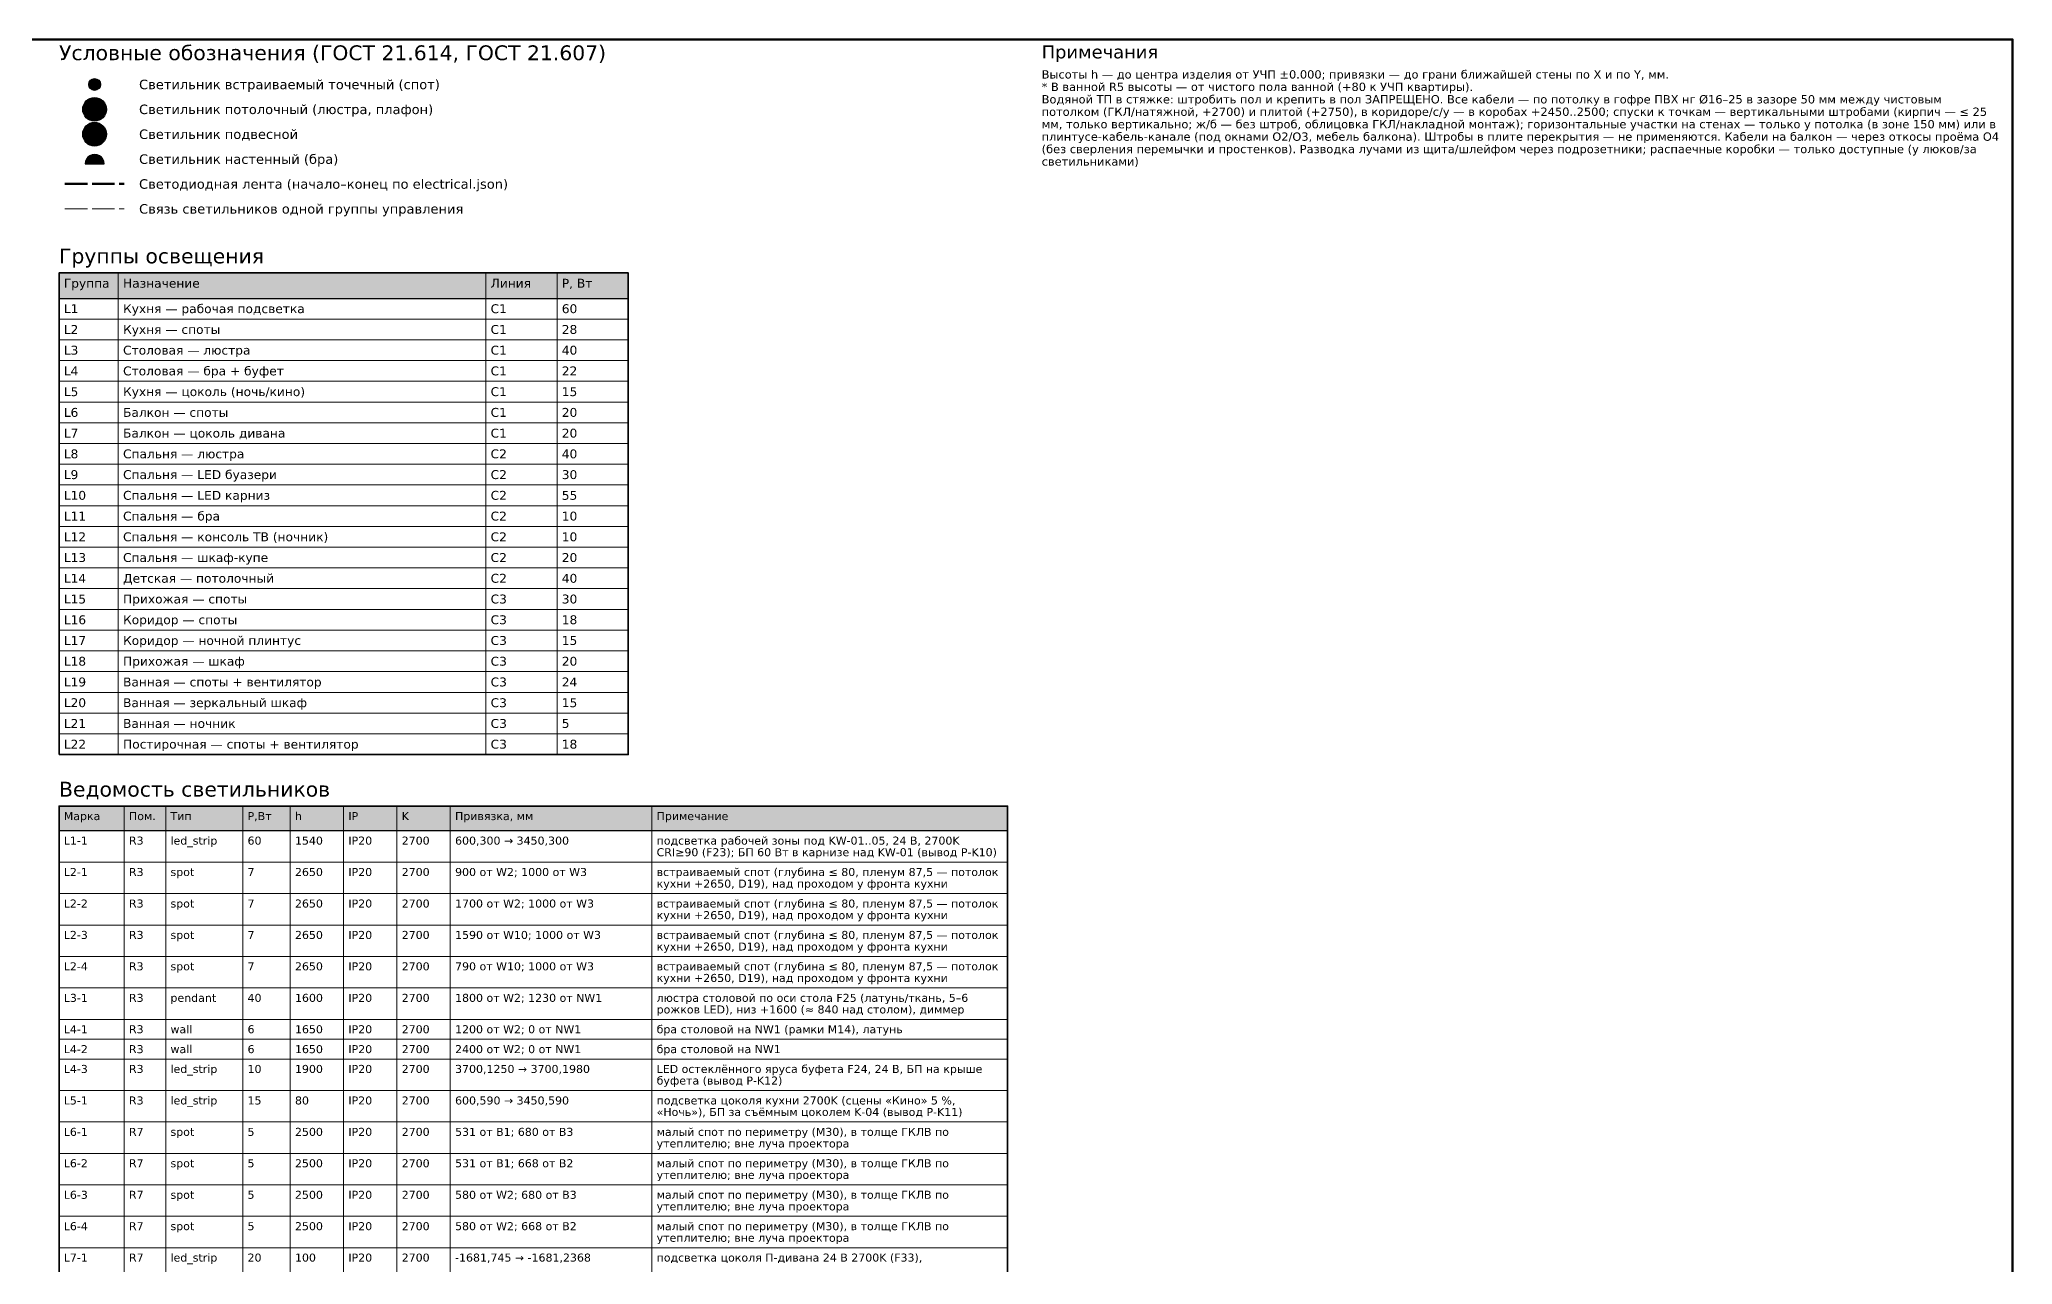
# Model space of a CAD drawing. Header units: millimetres. Extents: x 974 to 29450, y 51 to 20750.
# Drawn here: x 12810 to 29450, y 10411 to 20750 of the extents above; entities that cross this region are included whole.
import ezdxf

# ---------------------------------------------------------------- set-up
doc = ezdxf.new("R2010")
doc.units = ezdxf.units.MM
doc.linetypes.add('DASHED', pattern=[1.524, 1.27, -0.254])
for name, color, linetype in [('EL-LIGHT', 30, 'CONTINUOUS'), ('FRAME', 7, 'CONTINUOUS'), ('TEXT', 7, 'CONTINUOUS')]:
    doc.layers.add(name, color=color, linetype=linetype)
doc.styles.add('GOST', font='DejaVuSans.ttf')

msp = doc.modelspace()

# ---------------------------------------------------------------- hatches: boundary and pattern name
at = {"layer": 'EL-LIGHT', "true_color": 0xffffff}
h = msp.add_hatch(color=7, dxfattribs=at)
h.dxf.hatch_style = 1
edge = h.paths.add_edge_path()
edge.add_arc((13275, 20370), 50, 0, 360)
at = {"layer": 'EL-LIGHT'}
h = msp.add_hatch(color=7, dxfattribs=at)
h.dxf.hatch_style = 1
edge = h.paths.add_edge_path()
edge.add_arc((13275, 20370), 17.5, 0, 360)
at = {"layer": 'EL-LIGHT', "true_color": 0xffffff}
h = msp.add_hatch(color=7, dxfattribs=at)
h.dxf.hatch_style = 1
edge = h.paths.add_edge_path()
edge.add_arc((13275, 20160), 100, 0, 360)
h = msp.add_hatch(color=7, dxfattribs=at)
h.dxf.hatch_style = 1
edge = h.paths.add_edge_path()
edge.add_arc((13275, 19950), 100, 0, 360)
at = {"layer": 'EL-LIGHT'}
h = msp.add_hatch(color=7, dxfattribs=at)
h.dxf.hatch_style = 1
edge = h.paths.add_edge_path()
edge.add_arc((13275, 19950), 30, 0, 360)
h = msp.add_hatch(color=7, dxfattribs=at)
h.dxf.hatch_style = 1
h.paths.add_polyline_path([(13355, 19700), (13352, 19721), (13344, 19740), (13332, 19757), (13315, 19769), (13296, 19777), (13275, 19780), (13254, 19777), (13235, 19769), (13218, 19757), (13206, 19740), (13198, 19721), (13195, 19700)])
at = {"layer": 'TEXT', "true_color": 0xe6e6e6}
h = msp.add_hatch(color=7, dxfattribs=at)
h.dxf.hatch_style = 1
h.paths.add_polyline_path([(12975, 18565), (17775, 18565), (17775, 18780), (12975, 18780)])
h = msp.add_hatch(color=7, dxfattribs=at)
h.dxf.hatch_style = 1
h.paths.add_polyline_path([(12975, 14073), (20975, 14073), (20975, 14280), (12975, 14280)])

# ---------------------------------------------------------------- linework, layer by layer
at = {"layer": 'EL-LIGHT', "color": 7, "lineweight": 20}
for points in [[(13204, 20089), (13346, 20231)], [(13204, 20231), (13346, 20089)], [(13204, 19879), (13346, 20021)], [(13204, 20021), (13346, 19879)]]:
    msp.add_lwpolyline(points, dxfattribs=at)
at = {"layer": 'EL-LIGHT', "color": 7, "lineweight": 30}
msp.add_lwpolyline([(13355, 19700), (13352, 19721), (13344, 19740), (13332, 19757), (13315, 19769), (13296, 19777), (13275, 19780), (13254, 19777), (13235, 19769), (13218, 19757), (13206, 19740), (13198, 19721), (13195, 19700)], close=True, dxfattribs=at)
at = {"layer": 'EL-LIGHT', "color": 7, "lineweight": 25}
msp.add_circle((13275, 20370), 50, dxfattribs=at)
at = {"layer": 'EL-LIGHT', "color": 7, "lineweight": 13}
for centre, radius in [((13275, 20370), 17.5), ((13275, 19950), 30)]:
    msp.add_circle(centre, radius, dxfattribs=at)
at = {"layer": 'EL-LIGHT', "color": 7, "lineweight": 30}
for centre in [(13275, 20160), (13275, 19950)]:
    msp.add_circle(centre, 100, dxfattribs=at)
at = {"layer": 'FRAME', "color": 7, "lineweight": 50}
msp.add_lwpolyline([(1000, 250), (29450, 250), (29450, 20750), (1000, 20750)], close=True, dxfattribs=at)
at = {"layer": 'TEXT', "color": 7, "linetype": 'DASHED', "lineweight": 70, "ltscale": 150}
msp.add_lwpolyline([(13025, 19530), (13525, 19530)], dxfattribs=at)
at = {"layer": 'TEXT', "color": 7, "linetype": 'DASHED', "lineweight": 15, "ltscale": 150}
msp.add_lwpolyline([(13025, 19320), (13525, 19320)], dxfattribs=at)
at = {"layer": 'TEXT', "color": 7, "lineweight": 25}
for points in [[(12975, 18565), (17775, 18565), (17775, 18780), (12975, 18780)], [(12975, 14073), (20975, 14073), (20975, 14280), (12975, 14280)]]:
    msp.add_lwpolyline(points, close=True, dxfattribs=at)
at = {"layer": 'TEXT', "color": 7, "lineweight": 15}
for points in [[(12975, 18780), (12975, 18565)], [(13475, 18780), (13475, 18565)], [(16575, 18780), (16575, 18565)], [(17175, 18780), (17175, 18565)], [(17775, 18780), (17775, 18565)], [(12975, 18565), (12975, 18390)], [(13475, 18565), (13475, 18390)], [(16575, 18565), (16575, 18390)], [(17175, 18565), (17175, 18390)], [(17775, 18565), (17775, 18390)], [(12975, 18390), (12975, 18215)], [(13475, 18390), (13475, 18215)], [(16575, 18390), (16575, 18215)], [(17175, 18390), (17175, 18215)], [(17775, 18390), (17775, 18215)], [(12975, 18215), (12975, 18040)], [(13475, 18215), (13475, 18040)], [(16575, 18215), (16575, 18040)], [(17175, 18215), (17175, 18040)], [(17775, 18215), (17775, 18040)], [(12975, 18040), (12975, 17865)], [(13475, 18040), (13475, 17865)], [(16575, 18040), (16575, 17865)], [(17175, 18040), (17175, 17865)], [(17775, 18040), (17775, 17865)], [(12975, 17865), (12975, 17690)], [(13475, 17865), (13475, 17690)], [(16575, 17865), (16575, 17690)], [(17175, 17865), (17175, 17690)], [(17775, 17865), (17775, 17690)], [(12975, 17690), (12975, 17515)], [(13475, 17690), (13475, 17515)], [(16575, 17690), (16575, 17515)], [(17175, 17690), (17175, 17515)], [(17775, 17690), (17775, 17515)], [(12975, 17515), (12975, 17340)], [(13475, 17515), (13475, 17340)], [(16575, 17515), (16575, 17340)], [(17175, 17515), (17175, 17340)], [(17775, 17515), (17775, 17340)], [(12975, 17340), (12975, 17165)], [(13475, 17340), (13475, 17165)], [(16575, 17340), (16575, 17165)], [(17175, 17340), (17175, 17165)], [(17775, 17340), (17775, 17165)], [(12975, 17165), (12975, 16990)], [(13475, 17165), (13475, 16990)], [(16575, 17165), (16575, 16990)], [(17175, 17165), (17175, 16990)], [(17775, 17165), (17775, 16990)], [(12975, 16990), (12975, 16815)], [(13475, 16990), (13475, 16815)], [(16575, 16990), (16575, 16815)], [(17175, 16990), (17175, 16815)], [(17775, 16990), (17775, 16815)], [(12975, 16815), (12975, 16640)], [(13475, 16815), (13475, 16640)], [(16575, 16815), (16575, 16640)], [(17175, 16815), (17175, 16640)], [(17775, 16815), (17775, 16640)], [(12975, 16640), (12975, 16465)], [(13475, 16640), (13475, 16465)], [(16575, 16640), (16575, 16465)], [(17175, 16640), (17175, 16465)], [(17775, 16640), (17775, 16465)], [(12975, 16465), (12975, 16290)], [(13475, 16465), (13475, 16290)], [(16575, 16465), (16575, 16290)], [(17175, 16465), (17175, 16290)], [(17775, 16465), (17775, 16290)], [(12975, 16290), (12975, 16115)], [(13475, 16290), (13475, 16115)], [(16575, 16290), (16575, 16115)], [(17175, 16290), (17175, 16115)], [(17775, 16290), (17775, 16115)], [(12975, 16115), (12975, 15940)], [(13475, 16115), (13475, 15940)], [(16575, 16115), (16575, 15940)], [(17175, 16115), (17175, 15940)], [(17775, 16115), (17775, 15940)], [(12975, 15940), (12975, 15765)], [(13475, 15940), (13475, 15765)], [(16575, 15940), (16575, 15765)], [(17175, 15940), (17175, 15765)], [(17775, 15940), (17775, 15765)], [(12975, 15765), (12975, 15590)], [(13475, 15765), (13475, 15590)], [(16575, 15765), (16575, 15590)], [(17175, 15765), (17175, 15590)], [(17775, 15765), (17775, 15590)], [(12975, 15590), (12975, 15415)], [(13475, 15590), (13475, 15415)], [(16575, 15590), (16575, 15415)], [(17175, 15590), (17175, 15415)], [(17775, 15590), (17775, 15415)], [(12975, 15415), (12975, 15240)], [(13475, 15415), (13475, 15240)], [(16575, 15415), (16575, 15240)], [(17175, 15415), (17175, 15240)], [(17775, 15415), (17775, 15240)], [(12975, 15240), (12975, 15065)], [(13475, 15240), (13475, 15065)], [(16575, 15240), (16575, 15065)], [(17175, 15240), (17175, 15065)], [(17775, 15240), (17775, 15065)], [(12975, 15065), (12975, 14890)], [(13475, 15065), (13475, 14890)], [(16575, 15065), (16575, 14890)], [(17175, 15065), (17175, 14890)], [(17775, 15065), (17775, 14890)], [(12975, 14890), (12975, 14715)], [(13475, 14890), (13475, 14715)], [(16575, 14890), (16575, 14715)], [(17175, 14890), (17175, 14715)], [(17775, 14890), (17775, 14715)], [(12975, 14280), (12975, 14073)], [(13525, 14280), (13525, 14073)], [(13875, 14280), (13875, 14073)], [(14525, 14280), (14525, 14073)], [(14925, 14280), (14925, 14073)], [(15375, 14280), (15375, 14073)], [(15825, 14280), (15825, 14073)], [(16275, 14280), (16275, 14073)], [(17975, 14280), (17975, 14073)], [(20975, 14280), (20975, 14073)], [(12975, 14073), (12975, 13807)], [(13525, 14073), (13525, 13807)], [(13875, 14073), (13875, 13807)], [(14525, 14073), (14525, 13807)], [(14925, 14073), (14925, 13807)], [(15375, 14073), (15375, 13807)], [(15825, 14073), (15825, 13807)], [(16275, 14073), (16275, 13807)], [(17975, 14073), (17975, 13807)], [(20975, 14073), (20975, 13807)], [(12975, 13807), (12975, 13542)], [(13525, 13807), (13525, 13542)], [(13875, 13807), (13875, 13542)], [(14525, 13807), (14525, 13542)], [(14925, 13807), (14925, 13542)], [(15375, 13807), (15375, 13542)], [(15825, 13807), (15825, 13542)], [(16275, 13807), (16275, 13542)], [(17975, 13807), (17975, 13542)], [(20975, 13807), (20975, 13542)], [(12975, 13542), (12975, 13276)], [(13525, 13542), (13525, 13276)], [(13875, 13542), (13875, 13276)], [(14525, 13542), (14525, 13276)], [(14925, 13542), (14925, 13276)], [(15375, 13542), (15375, 13276)], [(15825, 13542), (15825, 13276)], [(16275, 13542), (16275, 13276)], [(17975, 13542), (17975, 13276)], [(20975, 13542), (20975, 13276)], [(12975, 13276), (12975, 13011)], [(13525, 13276), (13525, 13011)], [(13875, 13276), (13875, 13011)], [(14525, 13276), (14525, 13011)], [(14925, 13276), (14925, 13011)], [(15375, 13276), (15375, 13011)], [(15825, 13276), (15825, 13011)], [(16275, 13276), (16275, 13011)], [(17975, 13276), (17975, 13011)], [(20975, 13276), (20975, 13011)], [(12975, 13011), (12975, 12746)], [(13525, 13011), (13525, 12746)], [(13875, 13011), (13875, 12746)], [(14525, 13011), (14525, 12746)], [(14925, 13011), (14925, 12746)], [(15375, 13011), (15375, 12746)], [(15825, 13011), (15825, 12746)], [(16275, 13011), (16275, 12746)], [(17975, 13011), (17975, 12746)], [(20975, 13011), (20975, 12746)], [(12975, 12746), (12975, 12480)], [(13525, 12746), (13525, 12480)], [(13875, 12746), (13875, 12480)], [(14525, 12746), (14525, 12480)], [(14925, 12746), (14925, 12480)], [(15375, 12746), (15375, 12480)], [(15825, 12746), (15825, 12480)], [(16275, 12746), (16275, 12480)], [(17975, 12746), (17975, 12480)], [(20975, 12746), (20975, 12480)], [(12975, 12480), (12975, 12313)], [(13525, 12480), (13525, 12313)], [(13875, 12480), (13875, 12313)], [(14525, 12480), (14525, 12313)], [(14925, 12480), (14925, 12313)], [(15375, 12480), (15375, 12313)], [(15825, 12480), (15825, 12313)], [(16275, 12480), (16275, 12313)], [(17975, 12480), (17975, 12313)], [(20975, 12480), (20975, 12313)], [(12975, 12313), (12975, 12145)], [(13525, 12313), (13525, 12145)], [(13875, 12313), (13875, 12145)], [(14525, 12313), (14525, 12145)], [(14925, 12313), (14925, 12145)], [(15375, 12313), (15375, 12145)], [(15825, 12313), (15825, 12145)], [(16275, 12313), (16275, 12145)], [(17975, 12313), (17975, 12145)], [(20975, 12313), (20975, 12145)], [(12975, 12145), (12975, 11880)], [(13525, 12145), (13525, 11880)], [(13875, 12145), (13875, 11880)], [(14525, 12145), (14525, 11880)], [(14925, 12145), (14925, 11880)], [(15375, 12145), (15375, 11880)], [(15825, 12145), (15825, 11880)], [(16275, 12145), (16275, 11880)], [(17975, 12145), (17975, 11880)], [(20975, 12145), (20975, 11880)], [(12975, 11880), (12975, 11615)], [(13525, 11880), (13525, 11615)], [(13875, 11880), (13875, 11615)], [(14525, 11880), (14525, 11615)], [(14925, 11880), (14925, 11615)], [(15375, 11880), (15375, 11615)], [(15825, 11880), (15825, 11615)], [(16275, 11880), (16275, 11615)], [(17975, 11880), (17975, 11615)], [(20975, 11880), (20975, 11615)], [(12975, 11615), (12975, 11349)], [(13525, 11615), (13525, 11349)], [(13875, 11615), (13875, 11349)], [(14525, 11615), (14525, 11349)], [(14925, 11615), (14925, 11349)], [(15375, 11615), (15375, 11349)], [(15825, 11615), (15825, 11349)], [(16275, 11615), (16275, 11349)], [(17975, 11615), (17975, 11349)], [(20975, 11615), (20975, 11349)], [(12975, 11349), (12975, 11084)], [(13525, 11349), (13525, 11084)], [(13875, 11349), (13875, 11084)], [(14525, 11349), (14525, 11084)], [(14925, 11349), (14925, 11084)], [(15375, 11349), (15375, 11084)], [(15825, 11349), (15825, 11084)], [(16275, 11349), (16275, 11084)], [(17975, 11349), (17975, 11084)], [(20975, 11349), (20975, 11084)], [(12975, 11084), (12975, 10818)], [(13525, 11084), (13525, 10818)], [(13875, 11084), (13875, 10818)], [(14525, 11084), (14525, 10818)], [(14925, 11084), (14925, 10818)], [(15375, 11084), (15375, 10818)], [(15825, 11084), (15825, 10818)], [(16275, 11084), (16275, 10818)], [(17975, 11084), (17975, 10818)], [(20975, 11084), (20975, 10818)], [(12975, 10818), (12975, 10553)], [(13525, 10818), (13525, 10553)], [(13875, 10818), (13875, 10553)], [(14525, 10818), (14525, 10553)], [(14925, 10818), (14925, 10553)], [(15375, 10818), (15375, 10553)], [(15825, 10818), (15825, 10553)], [(16275, 10818), (16275, 10553)], [(17975, 10818), (17975, 10553)], [(20975, 10818), (20975, 10553)], [(12975, 10553), (12975, 10288)], [(13525, 10553), (13525, 10288)], [(13875, 10553), (13875, 10288)], [(14525, 10553), (14525, 10288)], [(14925, 10553), (14925, 10288)], [(15375, 10553), (15375, 10288)], [(15825, 10553), (15825, 10288)], [(16275, 10553), (16275, 10288)], [(17975, 10553), (17975, 10288)], [(20975, 10553), (20975, 10288)]]:
    msp.add_lwpolyline(points, dxfattribs=at)
at = {"layer": 'TEXT', "color": 7, "lineweight": 35}
for points in [[(12975, 14715), (17775, 14715), (17775, 18780), (12975, 18780)], [(12975, 4297), (20975, 4297), (20975, 14280), (12975, 14280)]]:
    msp.add_lwpolyline(points, close=True, dxfattribs=at)
at = {"layer": 'TEXT', "color": 7, "lineweight": 15}
for points in [[(12975, 18390), (17775, 18390), (17775, 18565), (12975, 18565)], [(12975, 18215), (17775, 18215), (17775, 18390), (12975, 18390)], [(12975, 18040), (17775, 18040), (17775, 18215), (12975, 18215)], [(12975, 17865), (17775, 17865), (17775, 18040), (12975, 18040)], [(12975, 17690), (17775, 17690), (17775, 17865), (12975, 17865)], [(12975, 17515), (17775, 17515), (17775, 17690), (12975, 17690)], [(12975, 17340), (17775, 17340), (17775, 17515), (12975, 17515)], [(12975, 17165), (17775, 17165), (17775, 17340), (12975, 17340)], [(12975, 16990), (17775, 16990), (17775, 17165), (12975, 17165)], [(12975, 16815), (17775, 16815), (17775, 16990), (12975, 16990)], [(12975, 16640), (17775, 16640), (17775, 16815), (12975, 16815)], [(12975, 16465), (17775, 16465), (17775, 16640), (12975, 16640)], [(12975, 16290), (17775, 16290), (17775, 16465), (12975, 16465)], [(12975, 16115), (17775, 16115), (17775, 16290), (12975, 16290)], [(12975, 15940), (17775, 15940), (17775, 16115), (12975, 16115)], [(12975, 15765), (17775, 15765), (17775, 15940), (12975, 15940)], [(12975, 15590), (17775, 15590), (17775, 15765), (12975, 15765)], [(12975, 15415), (17775, 15415), (17775, 15590), (12975, 15590)], [(12975, 15240), (17775, 15240), (17775, 15415), (12975, 15415)], [(12975, 15065), (17775, 15065), (17775, 15240), (12975, 15240)], [(12975, 14890), (17775, 14890), (17775, 15065), (12975, 15065)], [(12975, 14715), (17775, 14715), (17775, 14890), (12975, 14890)], [(12975, 13807), (20975, 13807), (20975, 14073), (12975, 14073)], [(12975, 13542), (20975, 13542), (20975, 13807), (12975, 13807)], [(12975, 13276), (20975, 13276), (20975, 13542), (12975, 13542)], [(12975, 13011), (20975, 13011), (20975, 13276), (12975, 13276)], [(12975, 12746), (20975, 12746), (20975, 13011), (12975, 13011)], [(12975, 12480), (20975, 12480), (20975, 12746), (12975, 12746)], [(12975, 12313), (20975, 12313), (20975, 12480), (12975, 12480)], [(12975, 12145), (20975, 12145), (20975, 12313), (12975, 12313)], [(12975, 11880), (20975, 11880), (20975, 12145), (12975, 12145)], [(12975, 11615), (20975, 11615), (20975, 11880), (12975, 11880)], [(12975, 11349), (20975, 11349), (20975, 11615), (12975, 11615)], [(12975, 11084), (20975, 11084), (20975, 11349), (12975, 11349)], [(12975, 10818), (20975, 10818), (20975, 11084), (12975, 11084)], [(12975, 10553), (20975, 10553), (20975, 10818), (12975, 10818)], [(12975, 10288), (20975, 10288), (20975, 10553), (12975, 10553)]]:
    msp.add_lwpolyline(points, close=True, dxfattribs=at)

# ---------------------------------------------------------------- texts
at = {"layer": 'TEXT', "color": 7, "style": 'GOST'}
for s, height, p in [('Условные обозначения (ГОСТ 21.614, ГОСТ 21.607)', 125, (12975, 20575)), ('Примечания', 110, (21262, 20590)), ('Высоты h — до центра изделия от УЧП ±0.000; привязки — до грани ближайшей стены по X и по Y, мм.', 70, (21262, 20420)), ('Светильник встраиваемый точечный (спот)', 80, (13650, 20330)), ('* В ванной R5 высоты — от чистого пола ванной (+80 к УЧП квартиры).', 70, (21262, 20315)), ('Светильник потолочный (люстра, плафон)', 80, (13650, 20120)), ('потолком (ГКЛ/натяжной, +2700) и плитой (+2750), в коридоре/с/у — в коробах +2450..2500; спуски к точкам — вертикальными штробами (кирпич — ≤ 25', 70, (21262, 20105)), ('Водяной ТП в стяжке: штробить пол и крепить в пол ЗАПРЕЩЕНО. Все кабели — по потолку в гофре ПВХ нг Ø16–25 в зазоре 50 мм между чистовым', 70, (21262, 20210)), ('Светильник подвесной', 80, (13650, 19910)), ('мм, только вертикально; ж/б — без штроб, облицовка ГКЛ/накладной монтаж); горизонтальные участки на стенах — только у потолка (в зоне 150 мм) или в', 70, (21262, 20000)), ('плинтусе-кабель-канале (под окнами O2/O3, мебель балкона). Штробы в плите перекрытия — не применяются. Кабели на балкон — через откосы проёма O4', 70, (21262, 19895)), ('(без сверления перемычки и простенков). Разводка лучами из щита/шлейфом через подрозетники; распаечные коробки — только доступные (у люков/за', 70, (21262, 19790)), ('Светильник настенный (бра)', 80, (13650, 19700)), ('светильниками)', 70, (21262, 19685)), ('Светодиодная лента (начало–конец по electrical.json)', 80, (13650, 19490)), ('Связь светильников одной группы управления', 80, (13650, 19280)), ('Группы освещения', 125, (12975, 18860)), ('Группа', 75, (13015, 18655)), ('Назначение', 75, (13515, 18655)), ('Линия', 75, (16615, 18655)), ('P, Вт', 75, (17215, 18655)), ('L1', 75, (13015, 18440)), ('Кухня — рабочая подсветка', 75, (13515, 18440)), ('C1', 75, (16615, 18440)), ('60', 75, (17215, 18440)), ('L2', 75, (13015, 18265)), ('Кухня — споты', 75, (13515, 18265)), ('C1', 75, (16615, 18265)), ('28', 75, (17215, 18265)), ('L3', 75, (13015, 18090)), ('Столовая — люстра', 75, (13515, 18090)), ('C1', 75, (16615, 18090)), ('40', 75, (17215, 18090)), ('L4', 75, (13015, 17915)), ('Столовая — бра + буфет', 75, (13515, 17915)), ('C1', 75, (16615, 17915)), ('22', 75, (17215, 17915)), ('L5', 75, (13015, 17740)), ('Кухня — цоколь (ночь/кино)', 75, (13515, 17740)), ('C1', 75, (16615, 17740)), ('15', 75, (17215, 17740)), ('L6', 75, (13015, 17565)), ('Балкон — споты', 75, (13515, 17565)), ('C1', 75, (16615, 17565)), ('20', 75, (17215, 17565)), ('L7', 75, (13015, 17390)), ('Балкон — цоколь дивана', 75, (13515, 17390)), ('C1', 75, (16615, 17390)), ('20', 75, (17215, 17390)), ('L8', 75, (13015, 17215)), ('Спальня — люстра', 75, (13515, 17215)), ('C2', 75, (16615, 17215)), ('40', 75, (17215, 17215)), ('L9', 75, (13015, 17040)), ('Спальня — LED буазери', 75, (13515, 17040)), ('C2', 75, (16615, 17040)), ('30', 75, (17215, 17040)), ('L10', 75, (13015, 16865)), ('Спальня — LED карниз', 75, (13515, 16865)), ('C2', 75, (16615, 16865)), ('55', 75, (17215, 16865)), ('L11', 75, (13015, 16690)), ('Спальня — бра', 75, (13515, 16690)), ('C2', 75, (16615, 16690)), ('10', 75, (17215, 16690)), ('L12', 75, (13015, 16515)), ('Спальня — консоль ТВ (ночник)', 75, (13515, 16515)), ('C2', 75, (16615, 16515)), ('10', 75, (17215, 16515)), ('L13', 75, (13015, 16340)), ('Спальня — шкаф-купе', 75, (13515, 16340)), ('C2', 75, (16615, 16340)), ('20', 75, (17215, 16340)), ('L14', 75, (13015, 16165)), ('Детская — потолочный', 75, (13515, 16165)), ('C2', 75, (16615, 16165)), ('40', 75, (17215, 16165)), ('L15', 75, (13015, 15990)), ('Прихожая — споты', 75, (13515, 15990)), ('C3', 75, (16615, 15990)), ('30', 75, (17215, 15990)), ('L16', 75, (13015, 15815)), ('Коридор — споты', 75, (13515, 15815)), ('C3', 75, (16615, 15815)), ('18', 75, (17215, 15815)), ('L17', 75, (13015, 15640)), ('Коридор — ночной плинтус', 75, (13515, 15640)), ('C3', 75, (16615, 15640)), ('15', 75, (17215, 15640)), ('L18', 75, (13015, 15465)), ('Прихожая — шкаф', 75, (13515, 15465)), ('C3', 75, (16615, 15465)), ('20', 75, (17215, 15465)), ('L19', 75, (13015, 15290)), ('Ванная — споты + вентилятор', 75, (13515, 15290)), ('C3', 75, (16615, 15290)), ('24', 75, (17215, 15290)), ('L20', 75, (13015, 15115)), ('Ванная — зеркальный шкаф', 75, (13515, 15115)), ('C3', 75, (16615, 15115)), ('15', 75, (17215, 15115)), ('L21', 75, (13015, 14940)), ('Ванная — ночник', 75, (13515, 14940)), ('C3', 75, (16615, 14940)), ('5', 75, (17215, 14940)), ('L22', 75, (13015, 14765)), ('Постирочная — споты + вентилятор', 75, (13515, 14765)), ('C3', 75, (16615, 14765)), ('18', 75, (17215, 14765)), ('Ведомость светильников', 125, (12975, 14360)), ('Марка', 67.5, (13015, 14162)), ('Пом.', 67.5, (13565, 14162)), ('Тип', 67.5, (13915, 14162)), ('P,Вт', 67.5, (14565, 14162)), ('h', 67.5, (14965, 14162)), ('IP', 67.5, (15415, 14162)), ('K', 67.5, (15865, 14162)), ('Привязка, мм', 67.5, (16315, 14162)), ('Примечание', 67.5, (18015, 14162)), ('L1-1', 67.5, (13015, 13955)), ('R3', 67.5, (13565, 13955)), ('led_strip', 67.5, (13915, 13955)), ('60', 67.5, (14565, 13955)), ('1540', 67.5, (14965, 13955)), ('IP20', 67.5, (15415, 13955)), ('2700', 67.5, (15865, 13955)), ('600,300 → 3450,300', 67.5, (16315, 13955)), ('подсветка рабочей зоны под KW-01..05, 24 В, 2700K', 67.5, (18015, 13955)), ('CRI≥90 (F23); БП 60 Вт в карнизе над KW-01 (вывод P-K10)', 67.5, (18015, 13857)), ('L2-1', 67.5, (13015, 13690)), ('R3', 67.5, (13565, 13690)), ('spot', 67.5, (13915, 13690)), ('7', 67.5, (14565, 13690)), ('2650', 67.5, (14965, 13690)), ('IP20', 67.5, (15415, 13690)), ('2700', 67.5, (15865, 13690)), ('900 от W2; 1000 от W3', 67.5, (16315, 13690)), ('встраиваемый спот (глубина ≤ 80, пленум 87,5 — потолок', 67.5, (18015, 13690)), ('кухни +2650, D19), над проходом у фронта кухни', 67.5, (18015, 13592)), ('L2-2', 67.5, (13015, 13424)), ('R3', 67.5, (13565, 13424)), ('spot', 67.5, (13915, 13424)), ('7', 67.5, (14565, 13424)), ('2650', 67.5, (14965, 13424)), ('IP20', 67.5, (15415, 13424)), ('2700', 67.5, (15865, 13424)), ('1700 от W2; 1000 от W3', 67.5, (16315, 13424)), ('встраиваемый спот (глубина ≤ 80, пленум 87,5 — потолок', 67.5, (18015, 13424)), ('кухни +2650, D19), над проходом у фронта кухни', 67.5, (18015, 13326)), ('L2-3', 67.5, (13015, 13159)), ('R3', 67.5, (13565, 13159)), ('spot', 67.5, (13915, 13159)), ('7', 67.5, (14565, 13159)), ('2650', 67.5, (14965, 13159)), ('IP20', 67.5, (15415, 13159)), ('2700', 67.5, (15865, 13159)), ('1590 от W10; 1000 от W3', 67.5, (16315, 13159)), ('встраиваемый спот (глубина ≤ 80, пленум 87,5 — потолок', 67.5, (18015, 13159)), ('кухни +2650, D19), над проходом у фронта кухни', 67.5, (18015, 13061)), ('L2-4', 67.5, (13015, 12894)), ('R3', 67.5, (13565, 12894)), ('spot', 67.5, (13915, 12894)), ('7', 67.5, (14565, 12894)), ('2650', 67.5, (14965, 12894)), ('IP20', 67.5, (15415, 12894)), ('2700', 67.5, (15865, 12894)), ('790 от W10; 1000 от W3', 67.5, (16315, 12894)), ('встраиваемый спот (глубина ≤ 80, пленум 87,5 — потолок', 67.5, (18015, 12894)), ('кухни +2650, D19), над проходом у фронта кухни', 67.5, (18015, 12796)), ('L3-1', 67.5, (13015, 12628)), ('R3', 67.5, (13565, 12628)), ('pendant', 67.5, (13915, 12628)), ('40', 67.5, (14565, 12628)), ('1600', 67.5, (14965, 12628)), ('IP20', 67.5, (15415, 12628)), ('2700', 67.5, (15865, 12628)), ('1800 от W2; 1230 от NW1', 67.5, (16315, 12628)), ('люстра столовой по оси стола F25 (латунь/ткань, 5–6', 67.5, (18015, 12628)), ('рожков LED), низ +1600 (≈ 840 над столом), диммер', 67.5, (18015, 12530)), ('L4-1', 67.5, (13015, 12363)), ('R3', 67.5, (13565, 12363)), ('wall', 67.5, (13915, 12363)), ('6', 67.5, (14565, 12363)), ('1650', 67.5, (14965, 12363)), ('IP20', 67.5, (15415, 12363)), ('2700', 67.5, (15865, 12363)), ('1200 от W2; 0 от NW1', 67.5, (16315, 12363)), ('бра столовой на NW1 (рамки M14), латунь', 67.5, (18015, 12363)), ('L4-2', 67.5, (13015, 12195)), ('R3', 67.5, (13565, 12195)), ('wall', 67.5, (13915, 12195)), ('6', 67.5, (14565, 12195)), ('1650', 67.5, (14965, 12195)), ('IP20', 67.5, (15415, 12195)), ('2700', 67.5, (15865, 12195)), ('2400 от W2; 0 от NW1', 67.5, (16315, 12195)), ('бра столовой на NW1', 67.5, (18015, 12195)), ('L4-3', 67.5, (13015, 12028)), ('R3', 67.5, (13565, 12028)), ('led_strip', 67.5, (13915, 12028)), ('10', 67.5, (14565, 12028)), ('1900', 67.5, (14965, 12028)), ('IP20', 67.5, (15415, 12028)), ('2700', 67.5, (15865, 12028)), ('3700,1250 → 3700,1980', 67.5, (16315, 12028)), ('буфета (вывод P-K12)', 67.5, (18015, 11930)), ('LED остеклённого яруса буфета F24, 24 В, БП на крыше', 67.5, (18015, 12028)), ('L5-1', 67.5, (13015, 11762)), ('R3', 67.5, (13565, 11762)), ('led_strip', 67.5, (13915, 11762)), ('15', 67.5, (14565, 11762)), ('80', 67.5, (14965, 11762)), ('IP20', 67.5, (15415, 11762)), ('2700', 67.5, (15865, 11762)), ('600,590 → 3450,590', 67.5, (16315, 11762)), ('подсветка цоколя кухни 2700K (сцены «Кино» 5 %,', 67.5, (18015, 11762)), ('«Ночь»), БП за съёмным цоколем K-04 (вывод P-K11)', 67.5, (18015, 11665)), ('L6-1', 67.5, (13015, 11497)), ('R7', 67.5, (13565, 11497)), ('spot', 67.5, (13915, 11497)), ('5', 67.5, (14565, 11497)), ('2500', 67.5, (14965, 11497)), ('IP20', 67.5, (15415, 11497)), ('2700', 67.5, (15865, 11497)), ('531 от B1; 680 от B3', 67.5, (16315, 11497)), ('малый спот по периметру (M30), в толще ГКЛВ по', 67.5, (18015, 11497)), ('утеплителю; вне луча проектора', 67.5, (18015, 11399)), ('L6-2', 67.5, (13015, 11232)), ('R7', 67.5, (13565, 11232)), ('spot', 67.5, (13915, 11232)), ('5', 67.5, (14565, 11232)), ('2500', 67.5, (14965, 11232)), ('IP20', 67.5, (15415, 11232)), ('2700', 67.5, (15865, 11232)), ('531 от B1; 668 от B2', 67.5, (16315, 11232)), ('утеплителю; вне луча проектора', 67.5, (18015, 11134)), ('малый спот по периметру (M30), в толще ГКЛВ по', 67.5, (18015, 11232)), ('L6-3', 67.5, (13015, 10966)), ('R7', 67.5, (13565, 10966)), ('spot', 67.5, (13915, 10966)), ('5', 67.5, (14565, 10966)), ('2500', 67.5, (14965, 10966)), ('IP20', 67.5, (15415, 10966)), ('2700', 67.5, (15865, 10966)), ('580 от W2; 680 от B3', 67.5, (16315, 10966)), ('малый спот по периметру (M30), в толще ГКЛВ по', 67.5, (18015, 10966)), ('утеплителю; вне луча проектора', 67.5, (18015, 10868)), ('L6-4', 67.5, (13015, 10701)), ('R7', 67.5, (13565, 10701)), ('spot', 67.5, (13915, 10701)), ('5', 67.5, (14565, 10701)), ('2500', 67.5, (14965, 10701)), ('IP20', 67.5, (15415, 10701)), ('2700', 67.5, (15865, 10701)), ('580 от W2; 668 от B2', 67.5, (16315, 10701)), ('утеплителю; вне луча проектора', 67.5, (18015, 10603)), ('малый спот по периметру (M30), в толще ГКЛВ по', 67.5, (18015, 10701)), ('L7-1', 67.5, (13015, 10436)), ('R7', 67.5, (13565, 10436)), ('led_strip', 67.5, (13915, 10436)), ('20', 67.5, (14565, 10436)), ('100', 67.5, (14965, 10436)), ('IP20', 67.5, (15415, 10436)), ('2700', 67.5, (15865, 10436)), ('-1681,745 → -1681,2368', 67.5, (16315, 10436)), ('подсветка цоколя П-дивана 24 В 2700K (F33),', 67.5, (18015, 10436))]:
    msp.add_text(s, height=height, dxfattribs=at).set_placement(p)

doc.saveas('drawing.dxf')
